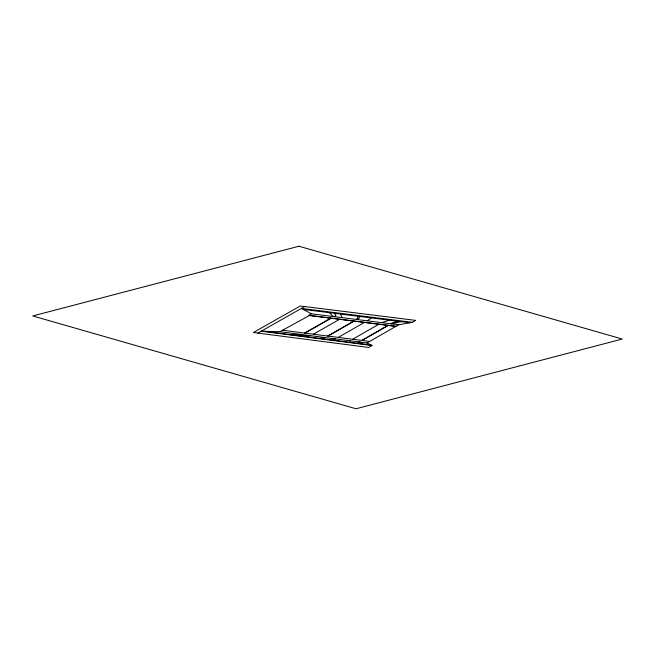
<?xml version="1.0" encoding="UTF-8"?>
<svg xmlns="http://www.w3.org/2000/svg" width="655" height="655" viewBox="0 0 655 655"><rect width="100%" height="100%" fill="white"/><g stroke="black" fill="none" stroke-linecap="round" stroke-linejoin="round"><path stroke-width="0.98" d="M356.541 319.468L358.31 316.275M360.144 316.504L358.899 318.371L356.901 319.517M367.201 320.811L371.36 317.912M356.942 343.22L359.161 341.951M361.896 340.371L387.94 325.429M390.814 323.775L392.82 322.628L398.224 321.269M362.166 340.412L388.202 325.461M398.666 324.765L367.005 342.958L279.865 331.717L261.23 331.176L372.048 345.504L368.675 347.453L253.403 332.503L300.268 306L415.712 320.385L412.372 322.309L398.666 324.765L311.444 313.802L301.415 308.44L412.372 322.309M338.348 337.341L364.368 322.456M352.767 339.2L378.803 324.274M313.524 334.148L339.527 319.329M327.836 335.99L353.847 321.138M323.054 338.84L325.273 337.579M328.016 336.015L354.027 321.155M304.649 333.002L330.644 318.215M300.17 335.884L302.389 334.623M305.124 333.067L331.111 318.273M333.985 316.635L335.982 315.497L334.451 313.295M257.865 333.084L304.739 306.556M279.865 331.717L309.332 315.53L395.423 326.37M309.332 315.53L308.824 315.292L311.444 313.802M332.609 340.076L335.565 338.905M381.824 322.645L389.299 320.156M391.354 323.84L400.991 321.613M319.566 338.389L324.921 337.53M301.824 336.097L310.421 335.663M290.836 334.68L301.431 334.5M303.167 309.381L409.973 322.743M308.824 315.292L396.038 326.272M282.51 330.218L369.649 341.435M264.489 331.274L371.164 345.062M367.005 342.958L372.048 345.504M359.693 342.016L362.199 343.9M329.539 312.681L333.035 316.512M340.543 314.056L342.033 317.65M350.171 340.788L350.515 342.393M298.95 246.231L32.75 315.956L356.05 408.769L622.25 339.044L298.95 246.231"/></g></svg>
